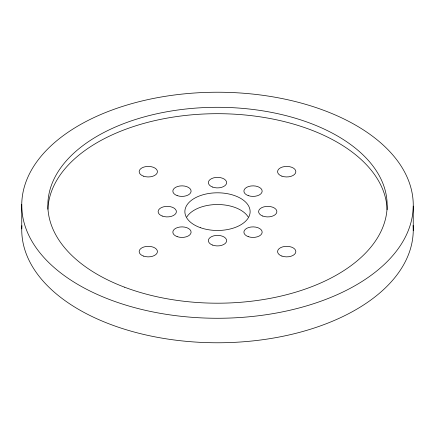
<?xml version="1.0" encoding="UTF-8"?>
<svg xmlns="http://www.w3.org/2000/svg" width="435" height="435" viewBox="0 0 435 435"><rect width="100%" height="100%" fill="white"/><g stroke="black" fill="none" stroke-linecap="round" stroke-linejoin="round"><path stroke-width="0.65" d="M413.25 206.114A195.755 113.018 0 0 1 118.325 302.689A195.755 113.018 0 0 1 120.925 106.939A195.755 113.018 0 0 1 413.25 206.114L413.25 230.621M21.75 204.379L21.75 228.886M186.805 216.978A32.625 18.835 0 0 1 217.5 204.526A32.625 18.835 0 0 1 248.195 216.978M413.114 225.455A195.755 113.018 0 0 1 217.679 342.775A195.755 113.018 0 0 1 21.875 225.662M47.899 209.23A169.655 97.951 0 0 1 217.94 113.693A169.655 97.951 0 0 1 387.123 209.741M200.307 227.646A32.625 18.835 0 0 0 250.109 212.231A32.625 18.835 0 0 0 202.085 195.038A32.625 18.835 0 0 0 200.307 227.646M177.159 195.609A9.135 5.274 0 0 0 191.101 191.291A9.135 5.274 0 0 0 177.654 186.479A9.135 5.274 0 0 0 177.159 195.609M162.201 216.032A9.135 5.274 0 0 0 176.371 211.97A9.135 5.274 0 0 0 163.196 206.913A9.135 5.274 0 0 0 162.201 216.032M177.159 236.635A9.135 5.274 0 0 0 191.101 232.317A9.135 5.274 0 0 0 177.654 227.505A9.135 5.274 0 0 0 177.159 236.635M212.443 245.041A9.135 5.274 0 0 0 226.619 240.979A9.135 5.274 0 0 0 213.438 235.922A9.135 5.274 0 0 0 212.443 245.041M248.216 236.635A9.135 5.274 0 0 0 262.158 232.317A9.135 5.274 0 0 0 248.711 227.505A9.135 5.274 0 0 0 248.216 236.635M262.691 216.032A9.135 5.274 0 0 0 276.861 211.97A9.135 5.274 0 0 0 263.681 206.913A9.135 5.274 0 0 0 262.691 216.032M248.216 195.609A9.135 5.274 0 0 0 262.158 191.291A9.135 5.274 0 0 0 248.711 186.479A9.135 5.274 0 0 0 248.216 195.609M212.443 187.023A9.135 5.274 0 0 0 226.619 182.961A9.135 5.274 0 0 0 213.438 177.91A9.135 5.274 0 0 0 212.443 187.023M281.902 176.164A9.135 5.274 0 0 0 295.844 171.847A9.135 5.274 0 0 0 282.391 167.035A9.135 5.274 0 0 0 281.902 176.164M143.479 176.164A9.135 5.274 0 0 0 157.421 171.847A9.135 5.274 0 0 0 143.969 167.035A9.135 5.274 0 0 0 143.479 176.164M143.479 256.079A9.135 5.274 0 0 0 157.421 251.762A9.135 5.274 0 0 0 143.969 246.95A9.135 5.274 0 0 0 143.479 256.079M281.902 256.079A9.135 5.274 0 0 0 295.844 251.762A9.135 5.274 0 0 0 282.391 246.95A9.135 5.274 0 0 0 281.902 256.079M124.579 287.198A169.655 97.951 0 0 0 386.889 210.73A169.655 97.951 0 0 0 141.032 117.809A169.655 97.951 0 0 0 124.579 287.198"/></g></svg>
